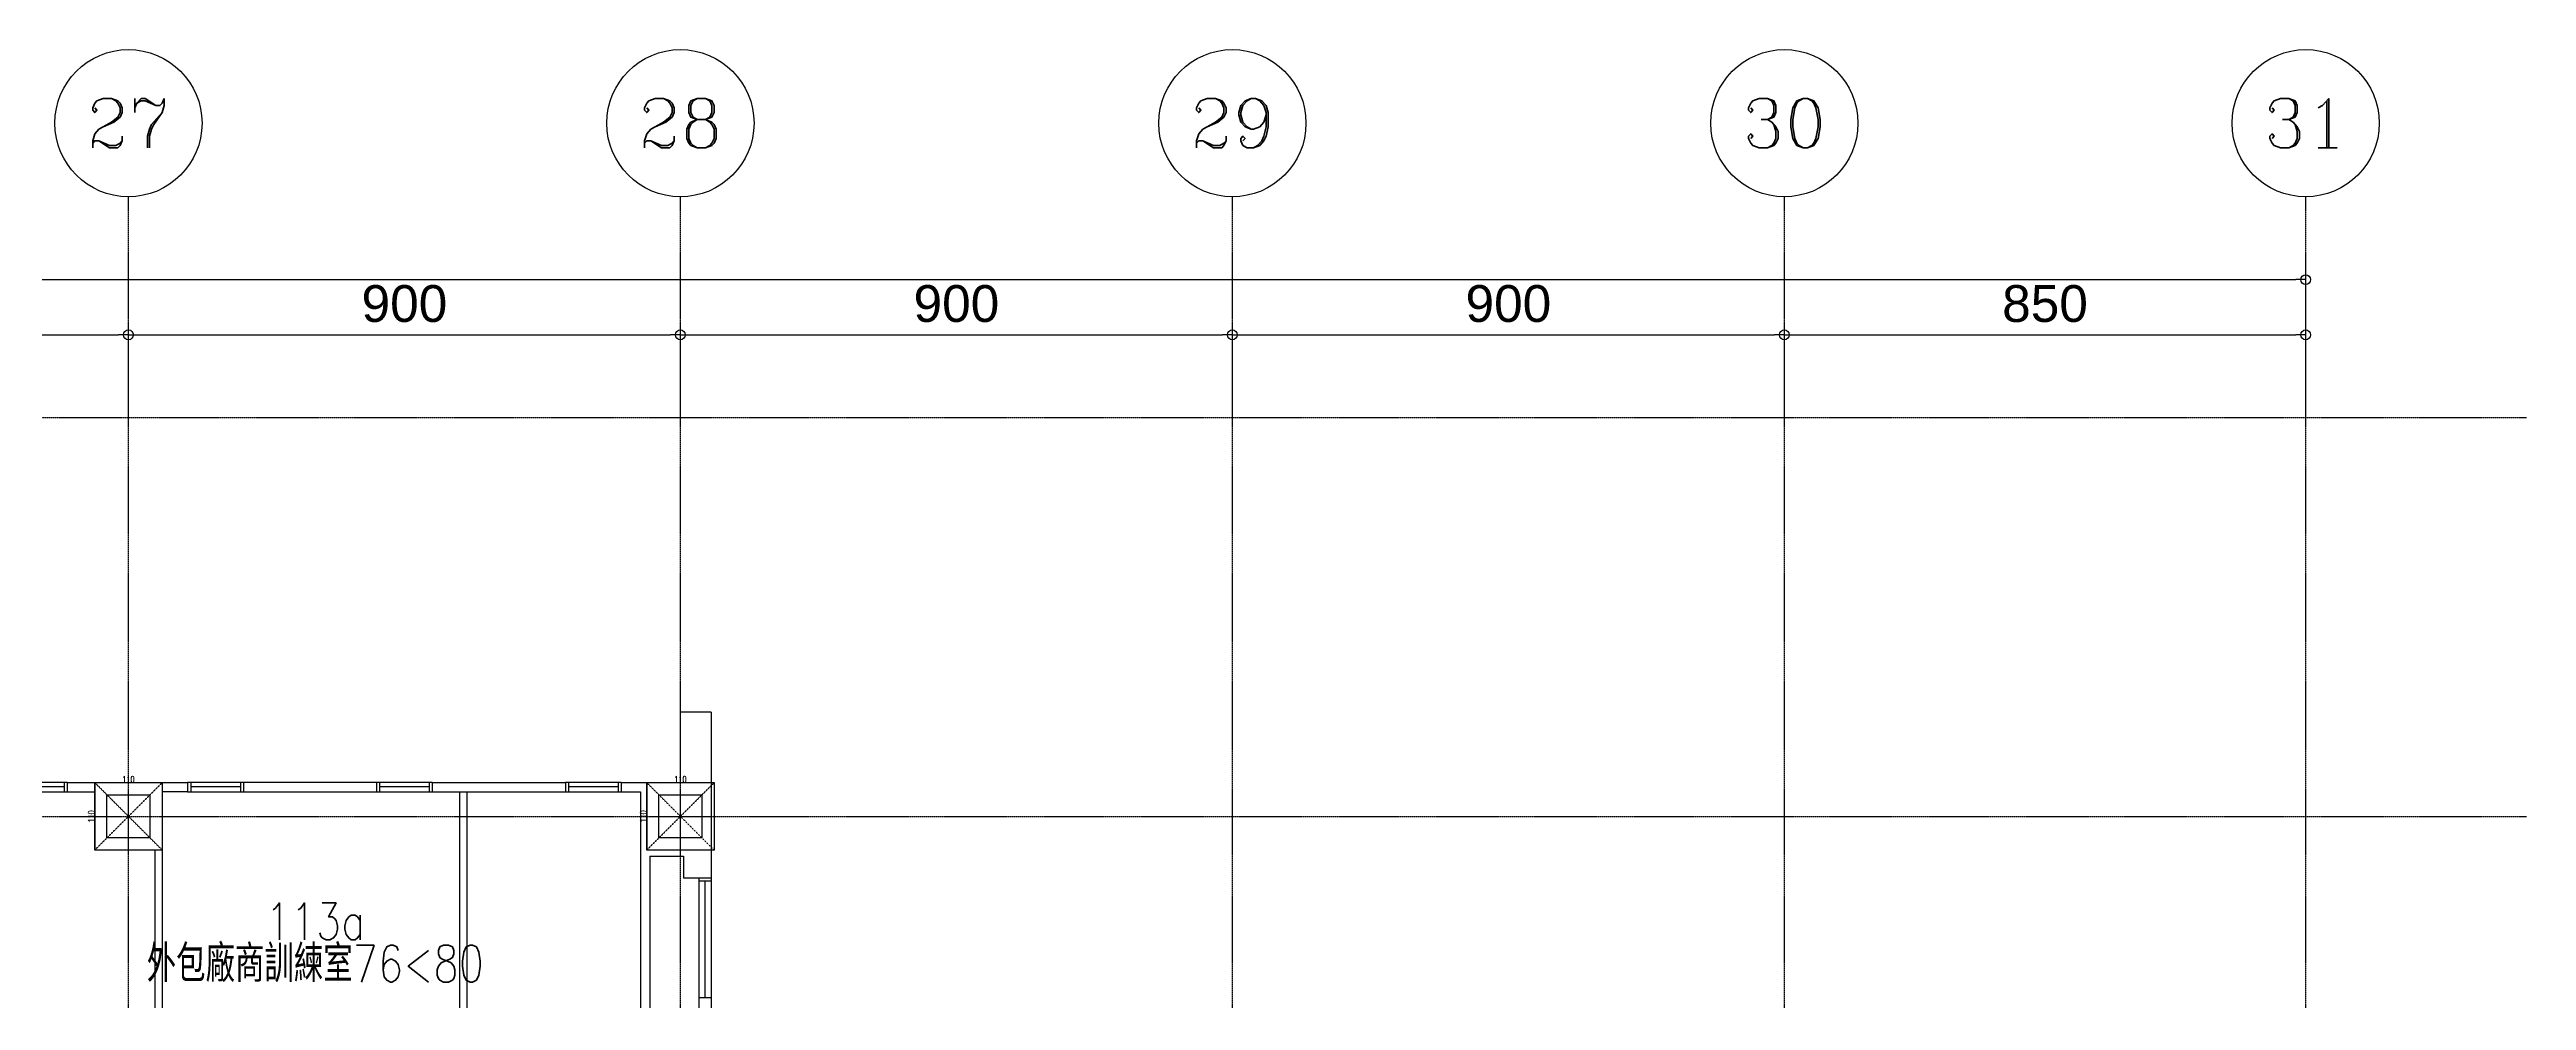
# Model space of a CAD drawing. Header units: millimetres. Extents: x -21841 to 195597, y -1659 to 112111.
# Drawn here: x 23331 to 27370, y 18450 to 20000 of the extents above; entities that cross this region are included whole.
import ezdxf
from ezdxf.enums import TextEntityAlignment as Align

# ---------------------------------------------------------------- set-up
doc = ezdxf.new("R2010")
doc.units = ezdxf.units.MM
doc.linetypes.add('X-N-FAB-L10$0$COL-CEN-LIN', pattern=[3.25, 2.5, -0.25, 0.25, -0.25])
doc.linetypes.add('X-N-FAB-L10$0$HIDDEN', pattern=[0.375, 0.25, -0.125])
for name, color, linetype in [('0-FMCS', 6, 'Continuous'), ('0-XREF', 7, 'Continuous'), ('X-N-FAB-L10$0$0-MC', 8, 'Continuous'), ('X-N-FAB-L10$0$0-NC', 8, 'Continuous'), ('X-N-FAB-L10$0$0-ND', 8, 'Continuous'), ('X-N-FAB-L10$0$08', 8, 'Continuous'), ('X-N-FAB-L10$0$A-BLOCK', 8, 'Continuous'), ('X-N-FAB-L10$0$A-WALL-IN', 8, 'Continuous'), ('X-N-FAB-L10$0$BEAM', 8, 'Continuous'), ('X-N-FAB-L10$0$CCL', 8, 'X-N-FAB-L10$0$COL-CEN-LIN'), ('X-N-FAB-L10$0$COL', 8, 'Continuous'), ('X-N-FAB-L10$0$COL-S', 8, 'Continuous'), ('X-N-FAB-L10$0$DIM', 8, 'Continuous'), ('X-N-FAB-L10$0$TXT-CODE', 8, 'Continuous'), ('X-N-FAB-L10$0$WALL-RC', 8, 'Continuous'), ('X-N-FAB-L10$0$WIN-S', 8, 'Continuous')]:
    doc.layers.add(name, color=color, linetype=linetype)
doc.styles.add('X-N-FAB-L10$0$CHINA', font='simplex.shx', dxfattribs={"width": 0.75, "bigfont": 'chineset.shx'})
doc.styles.add('X-N-FAB-L10$0$COL-NUM', font='romanc')
doc.styles.add('X-N-FAB-L10$0$DIM', font='simplex.shx', dxfattribs={"width": 0.67, "bigfont": 'chineset.shx'})
doc.styles.add('X-N-FAB-L10$0$DimStyUse', font='romans.shx', dxfattribs={"width": 0.7})
doc.styles.add('X-N-FAB-L10$0$Gen-Text', font='arial.ttf', dxfattribs={"height": 2.5})
doc.dimstyles.new('X-N-FAB-L10$0$cirl', dxfattribs={"dimtxt": 200, "dimasz": 50, "dimexe": 50, "dimexo": 0, "dimgap": 20, "dimtad": 1, "dimdsep": 46, "dimtxsty": 'X-N-FAB-L10$0$DimStyUse', "dimblk": 'X-N-FAB-L10$0$_Origin', "dimcen": 10, "dimdle": 50, "dimclrt": 2, "dimazin": 0, "dimtfac": 1, "dimtix": 1, "dimtmove": 2, "dimatfit": 3, "dimfxl": 10, "dimtolj": 1, "dimarcsym": 0})
doc.dimstyles.new('X-N-FAB-L10$0$JJP_005_defpoint', dxfattribs={"dimtxt": 20, "dimasz": 0.5, "dimexe": 0.5, "dimexo": 0.5, "dimgap": 0.5, "dimtad": 1, "dimdsep": 46, "dimtxsty": 'X-N-FAB-L10$0$DIM', "dimblk": 'X-N-FAB-L10$0$_None', "dimcen": 10, "dimclrd": 256, "dimclre": 256, "dimclrt": 256, "dimadec": 0, "dimazin": 0, "dimtfac": 1, "dimtix": 1, "dimtmove": 2, "dimatfit": 3, "dimldrblk": 'X-N-FAB-L10$0$_None', "dimfxl": 0.5, "dimtolj": 1, "dimtzin": 0, "dimarcsym": 0})

# ---------------------------------------------------------------- blocks, each defined once
blk = doc.blocks.new('X-N-FAB-L10$0$_Origin')
at = {"color": 0, "linetype": 'ByBlock', "lineweight": -2}
blk.add_line((0, 0), (-1, 0), dxfattribs=at)
blk.add_circle((0, 0), 0.5, dxfattribs=at)
blk = doc.blocks.new('*D738')
at = {"layer": 'DEFPOINTS', "color": 0, "transparency": 16777216}
for p in [(27010, 19625), (60, 19535), (27010, 19535)]:
    blk.add_point(p, dxfattribs=at)
at = {"layer": 'X-N-FAB-L10$0$DIM', "color": 0, "lineweight": -2, "transparency": 16777216}
for p, q in [((60, 19535), (60, 19645)), ((27010, 19535), (27010, 19645)), ((76, 19625), (26994, 19625))]:
    blk.add_line(p, q, dxfattribs=at)
at = {"layer": 'X-N-FAB-L10$0$DIM', "color": 0, "lineweight": -2, "transparency": 16777216, "xscale": 16, "yscale": 16, "zscale": 16, "rotation": 180}
blk.add_blockref('X-N-FAB-L10$0$_Origin', (60, 19625), dxfattribs=at)
at = {"layer": 'X-N-FAB-L10$0$DIM', "color": 0, "lineweight": -2, "transparency": 16777216, "xscale": 16, "yscale": 16, "zscale": 16}
blk.add_blockref('X-N-FAB-L10$0$_Origin', (27010, 19625), dxfattribs=at)
at = {"layer": 'X-N-FAB-L10$0$DIM', "color": 2, "transparency": 16777216, "insert": (13535, 19675.6), "char_height": 2.5, "attachment_point": 5, "style": 'X-N-FAB-L10$0$Gen-Text'}
blk.add_mtext('\\A1;{\\H24x;26950}', dxfattribs=at)
blk = doc.blocks.new('*D771')
at = {"layer": 'DEFPOINTS', "color": 0, "transparency": 16777216}
for p in [(23460, 19535), (22560, 19445), (23460, 19445)]:
    blk.add_point(p, dxfattribs=at)
at = {"layer": 'X-N-FAB-L10$0$DIM', "color": 0, "lineweight": -2, "transparency": 16777216}
for p, q in [((22560, 19445), (22560, 19555)), ((23460, 19445), (23460, 19555)), ((22576, 19535), (23444, 19535))]:
    blk.add_line(p, q, dxfattribs=at)
at = {"layer": 'X-N-FAB-L10$0$DIM', "color": 0, "lineweight": -2, "transparency": 16777216, "xscale": 16, "yscale": 16, "zscale": 16, "rotation": 180}
blk.add_blockref('X-N-FAB-L10$0$_Origin', (22560, 19535), dxfattribs=at)
at = {"layer": 'X-N-FAB-L10$0$DIM', "color": 0, "lineweight": -2, "transparency": 16777216, "xscale": 16, "yscale": 16, "zscale": 16}
blk.add_blockref('X-N-FAB-L10$0$_Origin', (23460, 19535), dxfattribs=at)
at = {"layer": 'X-N-FAB-L10$0$DIM', "color": 2, "transparency": 16777216, "insert": (23010, 19585.6), "char_height": 2.5, "attachment_point": 5, "style": 'X-N-FAB-L10$0$Gen-Text'}
blk.add_mtext('\\A1;{\\H24x;900}', dxfattribs=at)
blk = doc.blocks.new('X-N-FAB-L10$0$cn-y')
at = {"layer": 'X-N-FAB-L10$0$0-MC'}
blk.add_circle((-50, 0), 50, dxfattribs=at)
at = {"layer": 'X-N-FAB-L10$0$0-NC', "style": 'X-N-FAB-L10$0$COL-NUM'}
blk.add_attdef('GRID-Y', text='', height=50, dxfattribs=at).set_placement((-50, 0), align=Align.MIDDLE_CENTER)
blk = doc.blocks.new('*D772')
at = {"layer": 'DEFPOINTS', "color": 0, "transparency": 16777216}
for p in [(24360, 19535), (23460, 19445), (24360, 19445)]:
    blk.add_point(p, dxfattribs=at)
at = {"layer": 'X-N-FAB-L10$0$DIM', "color": 0, "lineweight": -2, "transparency": 16777216}
for p, q in [((23460, 19445), (23460, 19555)), ((24360, 19445), (24360, 19555)), ((23476, 19535), (24344, 19535))]:
    blk.add_line(p, q, dxfattribs=at)
at = {"layer": 'X-N-FAB-L10$0$DIM', "color": 0, "lineweight": -2, "transparency": 16777216, "xscale": 16, "yscale": 16, "zscale": 16, "rotation": 180}
blk.add_blockref('X-N-FAB-L10$0$_Origin', (23460, 19535), dxfattribs=at)
at = {"layer": 'X-N-FAB-L10$0$DIM', "color": 0, "lineweight": -2, "transparency": 16777216, "xscale": 16, "yscale": 16, "zscale": 16}
blk.add_blockref('X-N-FAB-L10$0$_Origin', (24360, 19535), dxfattribs=at)
at = {"layer": 'X-N-FAB-L10$0$DIM', "color": 2, "transparency": 16777216, "insert": (23910, 19585.6), "char_height": 2.5, "attachment_point": 5, "style": 'X-N-FAB-L10$0$Gen-Text'}
blk.add_mtext('\\A1;{\\H24x;900}', dxfattribs=at)
blk = doc.blocks.new('*D773')
at = {"layer": 'DEFPOINTS', "color": 0, "transparency": 16777216}
for p in [(25260, 19535), (24360, 19445), (25260, 19445)]:
    blk.add_point(p, dxfattribs=at)
at = {"layer": 'X-N-FAB-L10$0$DIM', "color": 0, "lineweight": -2, "transparency": 16777216}
for p, q in [((24360, 19445), (24360, 19555)), ((25260, 19445), (25260, 19555)), ((24376, 19535), (25244, 19535))]:
    blk.add_line(p, q, dxfattribs=at)
at = {"layer": 'X-N-FAB-L10$0$DIM', "color": 0, "lineweight": -2, "transparency": 16777216, "xscale": 16, "yscale": 16, "zscale": 16, "rotation": 180}
blk.add_blockref('X-N-FAB-L10$0$_Origin', (24360, 19535), dxfattribs=at)
at = {"layer": 'X-N-FAB-L10$0$DIM', "color": 0, "lineweight": -2, "transparency": 16777216, "xscale": 16, "yscale": 16, "zscale": 16}
blk.add_blockref('X-N-FAB-L10$0$_Origin', (25260, 19535), dxfattribs=at)
at = {"layer": 'X-N-FAB-L10$0$DIM', "color": 2, "transparency": 16777216, "insert": (24810, 19585.6), "char_height": 2.5, "attachment_point": 5, "style": 'X-N-FAB-L10$0$Gen-Text'}
blk.add_mtext('\\A1;{\\H24x;900}', dxfattribs=at)
blk = doc.blocks.new('*D774')
at = {"layer": 'DEFPOINTS', "color": 0, "transparency": 16777216}
for p in [(26160, 19535), (25260, 19445), (26160, 19445)]:
    blk.add_point(p, dxfattribs=at)
at = {"layer": 'X-N-FAB-L10$0$DIM', "color": 0, "lineweight": -2, "transparency": 16777216}
for p, q in [((25260, 19445), (25260, 19555)), ((26160, 19445), (26160, 19555)), ((25276, 19535), (26144, 19535))]:
    blk.add_line(p, q, dxfattribs=at)
at = {"layer": 'X-N-FAB-L10$0$DIM', "color": 0, "lineweight": -2, "transparency": 16777216, "xscale": 16, "yscale": 16, "zscale": 16, "rotation": 180}
blk.add_blockref('X-N-FAB-L10$0$_Origin', (25260, 19535), dxfattribs=at)
at = {"layer": 'X-N-FAB-L10$0$DIM', "color": 0, "lineweight": -2, "transparency": 16777216, "xscale": 16, "yscale": 16, "zscale": 16}
blk.add_blockref('X-N-FAB-L10$0$_Origin', (26160, 19535), dxfattribs=at)
at = {"layer": 'X-N-FAB-L10$0$DIM', "color": 2, "transparency": 16777216, "insert": (25710, 19585.6), "char_height": 2.5, "attachment_point": 5, "style": 'X-N-FAB-L10$0$Gen-Text'}
blk.add_mtext('\\A1;{\\H24x;900}', dxfattribs=at)
blk = doc.blocks.new('*D775')
at = {"layer": 'DEFPOINTS', "color": 0, "transparency": 16777216}
for p in [(27010, 19535), (26160, 19445), (27010, 19445)]:
    blk.add_point(p, dxfattribs=at)
at = {"layer": 'X-N-FAB-L10$0$DIM', "color": 0, "lineweight": -2, "transparency": 16777216}
for p, q in [((26160, 19445), (26160, 19555)), ((27010, 19445), (27010, 19555)), ((26176, 19535), (26994, 19535))]:
    blk.add_line(p, q, dxfattribs=at)
at = {"layer": 'X-N-FAB-L10$0$DIM', "color": 0, "lineweight": -2, "transparency": 16777216, "xscale": 16, "yscale": 16, "zscale": 16, "rotation": 180}
blk.add_blockref('X-N-FAB-L10$0$_Origin', (26160, 19535), dxfattribs=at)
at = {"layer": 'X-N-FAB-L10$0$DIM', "color": 0, "lineweight": -2, "transparency": 16777216, "xscale": 16, "yscale": 16, "zscale": 16}
blk.add_blockref('X-N-FAB-L10$0$_Origin', (27010, 19535), dxfattribs=at)
at = {"layer": 'X-N-FAB-L10$0$DIM', "color": 2, "transparency": 16777216, "insert": (26585, 19585.6), "char_height": 2.5, "attachment_point": 5, "style": 'X-N-FAB-L10$0$Gen-Text'}
blk.add_mtext('\\A1;{\\H24x;850}', dxfattribs=at)
blk = doc.blocks.new('*D96')
at = {"layer": 'DEFPOINTS', "lineweight": -2, "transparency": 16777216}
blk.add_line((0, 0), (110, 0), dxfattribs=at)
at = {"layer": 'DEFPOINTS', "color": 0, "transparency": 16777216}
for p in [(0, 0), (110, 0), (110, 0)]:
    blk.add_point(p, dxfattribs=at)
at = {"layer": 'DEFPOINTS', "transparency": 16777216, "insert": (55, 5.5), "char_height": 10, "attachment_point": 5, "style": 'X-N-FAB-L10$0$DIM'}
blk.add_mtext('\\A1;110', dxfattribs=at)
blk = doc.blocks.new('X-N-FAB-L10$0$_None')
blk = doc.blocks.new('*D97')
at = {"layer": 'DEFPOINTS', "lineweight": -2, "transparency": 16777216}
blk.add_line((0, 0), (0, -110), dxfattribs=at)
at = {"layer": 'DEFPOINTS', "color": 0, "transparency": 16777216}
for p in [(0, 0), (0, -110), (0, -110)]:
    blk.add_point(p, dxfattribs=at)
at = {"layer": 'DEFPOINTS', "transparency": 16777216, "insert": (-5.5, -55), "char_height": 10, "attachment_point": 5, "rotation": 90, "style": 'X-N-FAB-L10$0$DIM'}
blk.add_mtext('\\A1;110', dxfattribs=at)
blk = doc.blocks.new('*D834')
at = {"layer": 'DEFPOINTS', "lineweight": -2, "transparency": 16777216}
blk.add_line((23405, 18805), (23515, 18805), dxfattribs=at)
at = {"layer": 'DEFPOINTS', "color": 0, "transparency": 16777216}
for p in [(23405, 18805), (23515, 18805), (23515, 18805)]:
    blk.add_point(p, dxfattribs=at)
at = {"layer": 'DEFPOINTS', "transparency": 16777216, "insert": (23460, 18810.5), "char_height": 10, "attachment_point": 5, "style": 'X-N-FAB-L10$0$DIM'}
blk.add_mtext('\\A1;110', dxfattribs=at)
blk = doc.blocks.new('*D835')
at = {"layer": 'DEFPOINTS', "lineweight": -2, "transparency": 16777216}
blk.add_line((23405, 18805), (23405, 18695), dxfattribs=at)
at = {"layer": 'DEFPOINTS', "color": 0, "transparency": 16777216}
for p in [(23405, 18805), (23405, 18695), (23405, 18695)]:
    blk.add_point(p, dxfattribs=at)
at = {"layer": 'DEFPOINTS', "transparency": 16777216, "insert": (23399.5, 18750), "char_height": 10, "attachment_point": 5, "rotation": 90, "style": 'X-N-FAB-L10$0$DIM'}
blk.add_mtext('\\A1;110', dxfattribs=at)
blk = doc.blocks.new('*D836')
at = {"layer": 'DEFPOINTS', "lineweight": -2, "transparency": 16777216}
blk.add_line((24305, 18805), (24415, 18805), dxfattribs=at)
at = {"layer": 'DEFPOINTS', "color": 0, "transparency": 16777216}
for p in [(24305, 18805), (24415, 18805), (24415, 18805)]:
    blk.add_point(p, dxfattribs=at)
at = {"layer": 'DEFPOINTS', "transparency": 16777216, "insert": (24360, 18810.5), "char_height": 10, "attachment_point": 5, "style": 'X-N-FAB-L10$0$DIM'}
blk.add_mtext('\\A1;110', dxfattribs=at)
blk = doc.blocks.new('*D837')
at = {"layer": 'DEFPOINTS', "lineweight": -2, "transparency": 16777216}
blk.add_line((24305, 18805), (24305, 18695), dxfattribs=at)
at = {"layer": 'DEFPOINTS', "color": 0, "transparency": 16777216}
for p in [(24305, 18805), (24305, 18695), (24305, 18695)]:
    blk.add_point(p, dxfattribs=at)
at = {"layer": 'DEFPOINTS', "transparency": 16777216, "insert": (24299.5, 18750), "char_height": 10, "attachment_point": 5, "rotation": 90, "style": 'X-N-FAB-L10$0$DIM'}
blk.add_mtext('\\A1;110', dxfattribs=at)
blk = doc.blocks.new('*U95')
at = {"layer": 'DEFPOINTS', "linetype": 'X-N-FAB-L10$0$HIDDEN', "ltscale": 0.1}
for p, q in [((110, 0), (0, -110)), ((0, 0), (110, -110))]:
    blk.add_line(p, q, dxfattribs=at)
at = {"layer": 'X-N-FAB-L10$0$COL', "ltscale": 0.1}
blk.add_lwpolyline([(0, 0), (110, 0), (110, -110), (0, -110)], close=True, dxfattribs=at)
at = {"layer": 'DEFPOINTS'}
dim = blk.add_linear_dim(base=(0, -110), p1=(0, 0), p2=(0, -110), angle=90, dimstyle='X-N-FAB-L10$0$JJP_005_defpoint', override={"dimtxt": 10}, dxfattribs=at)
dim.commit()
dim.dimension.update_dxf_attribs({"geometry": '*D97', "text_midpoint": (-5.5, -55)})
dim = blk.add_linear_dim(base=(110, 0), p1=(0, 0), p2=(110, 0), dimstyle='X-N-FAB-L10$0$JJP_005_defpoint', override={"dimtxt": 10}, dxfattribs=at)
dim.commit()
dim.dimension.update_dxf_attribs({"geometry": '*D96', "text_midpoint": (55, 5.5)})
blk = doc.blocks.new('X-N-FAB-L10')
at = {"layer": 'DEFPOINTS', "color": 8, "linetype": 'X-N-FAB-L10$0$HIDDEN', "ltscale": 0.1}
for p, q in [((23515, 18805), (23405, 18695)), ((23405, 18805), (23515, 18695)), ((24415, 18805), (24305, 18695)), ((24305, 18805), (24415, 18695))]:
    blk.add_line(p, q, dxfattribs=at)
at = {"layer": 'X-N-FAB-L10$0$08', "color": 8}
for p, q in [((23405, 18695), (23405, 18785)), ((23515, 18785), (23515, 18695)), ((23515, 18695), (23405, 18695))]:
    blk.add_line(p, q, dxfattribs=at)
at = {"layer": 'X-N-FAB-L10$0$A-WALL-IN', "color": 8}
for p, q in [((24000.5, 18337), (24000.5, 18790)), ((24012.5, 18325), (24012.5, 18790)), ((23503, 18695), (23503, 16907)), ((23515, 18695), (23515, 16895))]:
    blk.add_line(p, q, dxfattribs=at)
at = {"layer": 'X-N-FAB-L10$0$CCL', "color": 8}
for p, q in [((23460, 10600), (23460, 19760)), ((24360, 10600), (24360, 19760)), ((25260, 10600), (25260, 19760)), ((26160, 10600), (26160, 19760)), ((27010, 10600), (27010, 19760)), ((-720, 19400), (27370, 19400)), ((-720, 18750), (27370, 18750))]:
    blk.add_line(p, q, dxfattribs=at)
at = {"layer": 'X-N-FAB-L10$0$COL', "color": 8, "ltscale": 0.1}
for points in [[(23405, 18805), (23515, 18805), (23515, 18695), (23405, 18695)], [(24305, 18805), (24415, 18805), (24415, 18695), (24305, 18695)]]:
    blk.add_lwpolyline(points, close=True, dxfattribs=at)
at = {"layer": 'X-N-FAB-L10$0$COL-S', "color": 8}
for p, q in [((23425, 18785), (23495, 18785)), ((23425, 18715), (23425, 18785)), ((23495, 18785), (23495, 18715)), ((24325, 18785), (24395, 18785)), ((24325, 18715), (24325, 18785)), ((24395, 18785), (24395, 18715)), ((23495, 18715), (23425, 18715)), ((24395, 18715), (24325, 18715))]:
    blk.add_line(p, q, dxfattribs=at)
for points in [[(23425, 18785), (23495, 18785), (23495, 18715), (23425, 18715)], [(24325, 18785), (24395, 18785), (24395, 18715), (24325, 18715)]]:
    blk.add_lwpolyline(points, close=True, dxfattribs=at)
at = {"layer": 'X-N-FAB-L10$0$WALL-RC', "color": 8}
for p, q in [((24410, 18920), (24360, 18920)), ((24360, 18805), (24360, 18920)), ((24410, 18920), (24410, 18650)), ((23360, 18805), (23556.5, 18805)), ((23360, 18790), (23405, 18790)), ((23556.5, 18790), (23515, 18790)), ((23864.5, 18805), (23647.5, 18805)), ((23647.5, 18790), (23864.5, 18790)), ((23955.5, 18805), (24172.5, 18805)), ((23955.5, 18790), (24172.5, 18790)), ((24263.5, 18805), (24312, 18805)), ((24263.5, 18790), (24295, 18790)), ((24295, 18790), (24295, 18190)), ((24312, 18805), (24360, 18805)), ((24310, 18685), (24310, 18190)), ((24310, 18685), (24365, 18685)), ((24365, 18685), (24365, 18650)), ((24365, 18650), (24390, 18650))]:
    blk.add_line(p, q, dxfattribs=at)
at = {"layer": 'X-N-FAB-L10$0$WIN-S', "color": 8}
for p, q in [((23360, 18805), (22660, 18805)), ((22660, 18790), (23360, 18790)), ((23190, 18798.5), (23355, 18798.5)), ((23355, 18805), (23355, 18790)), ((23360, 18805), (23360, 18790)), ((23360, 18805), (23360, 18790)), ((23647.5, 18805), (23556.5, 18805)), ((23556.5, 18805), (23556.5, 18790)), ((23556.5, 18790), (23647.5, 18790)), ((23561.5, 18805), (23561.5, 18790)), ((23561.5, 18798.5), (23642.5, 18798.5)), ((23642.5, 18805), (23642.5, 18790)), ((23647.5, 18805), (23647.5, 18790)), ((23864.5, 18805), (23864.5, 18790)), ((23955.5, 18805), (23864.5, 18805)), ((23864.5, 18790), (23955.5, 18790)), ((23869.5, 18805), (23869.5, 18790)), ((23869.5, 18798.5), (23950.5, 18798.5)), ((23950.5, 18805), (23950.5, 18790)), ((23955.5, 18805), (23955.5, 18790)), ((24263.5, 18805), (24172.5, 18805)), ((24172.5, 18805), (24172.5, 18790)), ((24172.5, 18790), (24263.5, 18790)), ((24177.5, 18805), (24177.5, 18790)), ((24177.5, 18798.5), (24258.5, 18798.5)), ((24258.5, 18805), (24258.5, 18790)), ((24263.5, 18805), (24263.5, 18790)), ((24390, 18650), (24390, 18250)), ((24390, 18650), (24410, 18650)), ((24390, 18645), (24410, 18645)), ((24400, 18645), (24400, 18455)), ((24410, 18650), (24410, 18250)), ((24390, 18455), (24410, 18455))]:
    blk.add_line(p, q, dxfattribs=at)
at = {"layer": 'X-N-FAB-L10$0$A-BLOCK', "color": 8}
ref = blk.add_blockref('X-N-FAB-L10$0$cn-y', (23580, 19880), dxfattribs=dict(at, xscale=2.399999999999997, yscale=2.399999999999997, zscale=2.399999999999997))
ref.add_attrib('GRID-Y', '27', dxfattribs={"layer": 'X-N-FAB-L10$0$0-NC', "height": 80, "style": 'X-N-FAB-L10$0$COL-NUM'}).set_placement((23460, 19880), align=Align.MIDDLE_CENTER)
ref = blk.add_blockref('X-N-FAB-L10$0$cn-y', (24480, 19880), dxfattribs=dict(at, xscale=2.399999999999997, yscale=2.399999999999997, zscale=2.399999999999997))
ref.add_attrib('GRID-Y', '28', dxfattribs={"layer": 'X-N-FAB-L10$0$0-NC', "height": 80, "style": 'X-N-FAB-L10$0$COL-NUM'}).set_placement((24360, 19880), align=Align.MIDDLE_CENTER)
ref = blk.add_blockref('X-N-FAB-L10$0$cn-y', (25380, 19880), dxfattribs=dict(at, xscale=2.399999999999997, yscale=2.399999999999997, zscale=2.399999999999997))
ref.add_attrib('GRID-Y', '29', dxfattribs={"layer": 'X-N-FAB-L10$0$0-NC', "height": 80, "style": 'X-N-FAB-L10$0$COL-NUM'}).set_placement((25260, 19880), align=Align.MIDDLE_CENTER)
ref = blk.add_blockref('X-N-FAB-L10$0$cn-y', (26280, 19880), dxfattribs=dict(at, xscale=2.399999999999997, yscale=2.399999999999997, zscale=2.399999999999997))
ref.add_attrib('GRID-Y', '30', dxfattribs={"layer": 'X-N-FAB-L10$0$0-NC', "height": 80, "style": 'X-N-FAB-L10$0$COL-NUM'}).set_placement((26160, 19880), align=Align.MIDDLE_CENTER)
at = {"layer": 'X-N-FAB-L10$0$A-BLOCK'}
ref = blk.add_blockref('X-N-FAB-L10$0$cn-y', (27130, 19880), dxfattribs=dict(at, xscale=2.399999999999997, yscale=2.399999999999997, zscale=2.399999999999997))
ref.add_attrib('GRID-Y', '31', dxfattribs={"layer": 'X-N-FAB-L10$0$0-NC', "height": 80, "style": 'X-N-FAB-L10$0$COL-NUM'}).set_placement((27010, 19880), align=Align.MIDDLE_CENTER)
at = {"layer": 'X-N-FAB-L10$0$BEAM', "color": 8}
for p in [(23405, 18805), (24305, 18805)]:
    blk.add_blockref('*U95', p, dxfattribs=at)
at = {"layer": 'X-N-FAB-L10$0$0-NC', "color": 8, "style": 'X-N-FAB-L10$0$COL-NUM'}
for p in [(1860, 19880), (2760, 19880), (3660, 19880), (4560, 19880), (5460, 19880), (6360, 19880), (7260, 19880), (8160, 19880), (9060, 19880), (9960, 19880), (10860, 19880), (11760, 19880), (12660, 19880), (13560, 19880), (14460, 19880), (15360, 19880), (16260, 19880), (17160, 19880), (18060, 19880), (18960, 19880), (19860, 19880), (20760, 19880), (21660, 19880), (22560, 19880), (-840, 13950), (-840, 13350), (-840, 12750), (-840, 12150), (-840, 11550), (-840, 10750)]:
    blk.add_attdef('GRID-Y', text='', height=120, dxfattribs=at).set_placement(p, align=Align.MIDDLE_CENTER)
at = {"layer": 'X-N-FAB-L10$0$0-ND', "color": 8, "style": 'X-N-FAB-L10$0$CHINA'}
blk.add_attdef('NO', text='', height=33.333, dxfattribs=at).set_placement((23327.5, 11380), align=Align.MIDDLE)
at = {"layer": 'X-N-FAB-L10$0$TXT-CODE', "color": 8, "style": 'X-N-FAB-L10$0$CHINA', "width": 0.8}
for s, p in [('113a', (23764.714, 18579)), ('外包廠商訓練室76<80', (23764.714, 18510))]:
    blk.add_text(s, height=60, dxfattribs=at).set_placement(p, align=Align.MIDDLE_CENTER)
at = {"layer": 'DEFPOINTS', "color": 8}
for base, p1, p2, picture, middle in [((23405, 18695), (23405, 18805), (23405, 18695), '*D835', (23399.5, 18750)), ((24305, 18695), (24305, 18805), (24305, 18695), '*D837', (24299.5, 18750))]:
    dim = blk.add_linear_dim(base=base, p1=p1, p2=p2, angle=90, dimstyle='X-N-FAB-L10$0$JJP_005_defpoint', override={"dimtxt": 10}, dxfattribs=at)
    dim.commit()
    dim.dimension.update_dxf_attribs({"geometry": picture, "text_midpoint": middle})
for base, p1, p2, picture, middle in [((23515, 18805), (23405, 18805), (23515, 18805), '*D834', (23460, 18810.5)), ((24415, 18805), (24305, 18805), (24415, 18805), '*D836', (24360, 18810.5))]:
    dim = blk.add_linear_dim(base=base, p1=p1, p2=p2, dimstyle='X-N-FAB-L10$0$JJP_005_defpoint', override={"dimtxt": 10}, dxfattribs=at)
    dim.commit()
    dim.dimension.update_dxf_attribs({"geometry": picture, "text_midpoint": middle})
at = {"layer": 'X-N-FAB-L10$0$DIM', "color": 8}
for base, p1, p2, picture, middle in [((27010, 19625), (60, 19535), (27010, 19535), '*D738', (13535, 19675.634)), ((23460, 19535), (22560, 19445), (23460, 19445), '*D771', (23010, 19585.634)), ((24360, 19535), (23460, 19445), (24360, 19445), '*D772', (23910, 19585.634)), ((25260, 19535), (24360, 19445), (25260, 19445), '*D773', (24810, 19585.634)), ((26160, 19535), (25260, 19445), (26160, 19445), '*D774', (25710, 19585.634)), ((27010, 19535), (26160, 19445), (27010, 19445), '*D775', (26585, 19585.634))]:
    dim = blk.add_linear_dim(base=base, p1=p1, p2=p2, text='{\\H24x;<>}', dimstyle='X-N-FAB-L10$0$cirl', override={"dimtxt": 60, "dimasz": 16, "dimexe": 20, "dimgap": 20, "dimtxsty": 'X-N-FAB-L10$0$Gen-Text'}, dxfattribs=at)
    dim.commit()
    dim.dimension.update_dxf_attribs({"geometry": picture, "text_midpoint": middle})

msp = doc.modelspace()

# ---------------------------------------------------------------- block references
at = {"layer": '0-FMCS', "color": 5}
msp.add_blockref('X-N-FAB-L10', (0, 0), dxfattribs=at)
at = {"layer": '0-XREF'}
msp.add_blockref('X-N-FAB-L10', (0, 0), dxfattribs=at)

doc.saveas('drawing.dxf')
